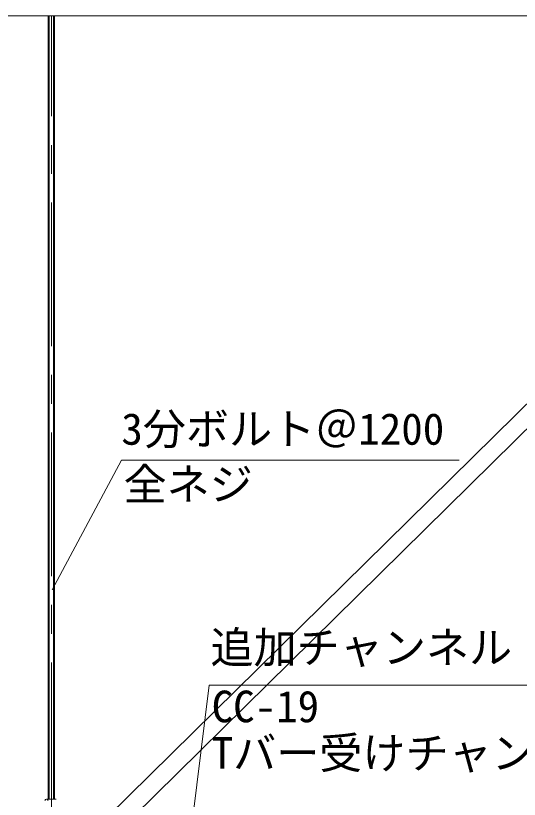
# Model space of a CAD drawing. Units: millimetres at full size, sheet at 1:40; details may follow other scales. Extents: x -7707 to 7893, y -5335 to 5359.
# Drawn here: x 3864 to 4565, y -354 to 737 of the extents above; entities that cross this region are included whole.
import ezdxf
from ezdxf.enums import TextEntityAlignment as Align

# ---------------------------------------------------------------- set-up
doc = ezdxf.new("R2010")
doc.units = ezdxf.units.MM
doc.header["$LTSCALE"] = 40
doc.linetypes.add('CHAIN1', pattern=[8, 5, -1, 1, -1])
for name, color, linetype, lineweight in [('7-0_中心線', 4, 'CHAIN1', 9), ('7-1_吊り材', 7, 'Continuous', 18), ('7-4_ブレース・補強材', 4, 'Continuous', 9), ('7-6_文字', 7, 'Continuous', 18), ('7-9_躯体他', 4, 'Continuous', 18)]:
    doc.layers.add(name, color=color, linetype=linetype, lineweight=lineweight)
doc.styles.add('ＭＳ ゴシック', font='')
doc.styles.get('ＭＳ ゴシック').set_extended_font_data('MS Gothic')

msp = doc.modelspace()

# ---------------------------------------------------------------- linework, layer by layer
at = {"layer": '7-0_中心線', "lineweight": 18}
for p, q in [((3913.81, -363.28), (3913.81, 736.72)), ((3913.8, -236.94), (3913.8, -398.16))]:
    msp.add_line(p, q, dxfattribs=at)
at = {"layer": '7-1_吊り材'}
for p, q in [((3909.31, -353.74), (3909.31, 736.72)), ((3910.81, -353.74), (3910.81, 736.72)), ((3916.8, -353.74), (3916.8, 736.72)), ((3918.3, -353.74), (3918.3, 736.72)), ((3907.17, -353.74), (3920.67, -353.74))]:
    msp.add_line(p, q, dxfattribs=at)
msp.add_arc((3907.21, -356.18), 2.46, 22.47382, 157.52618, dxfattribs=at)
at = {"layer": '7-4_ブレース・補強材', "lineweight": 18}
for p, q in [((5059.46, 672.71), (3985.62, -384.26)), ((5077, 654.89), (4003.16, -402.08))]:
    msp.add_line(p, q, dxfattribs=at)
at = {"layer": '7-6_文字'}
for p, q in [((3915.11, -62.28), (4011.28, 118.34)), ((4011.28, 118.34), (4481.74, 118.34)), ((4109.11, -392.21), (4133.51, -195.06)), ((4133.51, -195.06), (5049.93, -195.06))]:
    msp.add_line(p, q, dxfattribs=at)
at = {"layer": '7-9_躯体他'}
msp.add_line((1318.83, 736.72), (6779.2, 736.72), dxfattribs=at)

# ---------------------------------------------------------------- texts
at = {"layer": '7-6_文字', "style": 'ＭＳ ゴシック'}
for s, p in [('3分ボルト＠1200', (4011.28, 126.47)), ('全ネジ', (4014.36, 49.56)), ('追加チャンネル', (4135.43, -177.56)), ('CC-19', (4137.01, -259.68)), ('Tバー受けチャンネルを4本つなぐ', (4137.01, -324.43))]:
    msp.add_text(s, height=43.99, dxfattribs=at).set_placement(p, align=Align.BOTTOM_LEFT)

doc.saveas('drawing.dxf')
